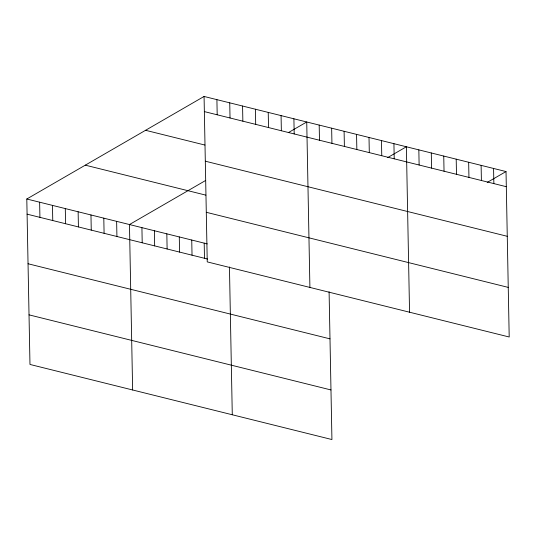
<?xml version="1.0" encoding="UTF-8"?>
<svg xmlns="http://www.w3.org/2000/svg" width="536" height="536" viewBox="0 0 536 536"><rect width="100%" height="100%" fill="white"/><g stroke="black" fill="none" stroke-linecap="round" stroke-linejoin="round"><path stroke-width="0.8" d="M329.091 291.738L331.931 439.547L29.976 364.447L26.8 199.003L204.069 96.453L506.024 171.554L509.2 336.997L207.244 261.89L204.069 96.453M205.181 180.733L129.464 224.544L132.64 389.98M288.629 132.459L306.733 121.987L309.909 287.423M387.575 157.644L406.382 146.77L409.558 312.207M487.217 182.434L506.024 171.554M204.363 111.602L506.312 186.702M145.571 130.295L204.926 145.055M205.315 161.195L507.264 236.302M85.298 165.162L205.871 195.151M206.293 212.296L508.249 287.397M26.8 199.003L207.311 243.907M27.088 214.159L207.6 259.055M28.046 263.752L329.995 338.859M29.024 314.853L330.98 389.953M493.569 168.458L493.857 183.607M481.114 165.356L481.402 180.511M468.658 162.261L468.946 177.409M456.203 159.159L456.491 174.314M443.748 156.063L444.036 171.212M431.292 152.968L431.581 168.116M418.837 149.866L419.125 165.021M393.927 143.668L394.215 158.824M381.471 140.573L381.759 155.728M369.009 137.477L369.304 152.626M356.554 134.375L356.849 149.531M344.099 131.28L344.393 146.429M331.643 128.184L331.938 143.333M319.188 125.082L319.483 140.238M293.902 118.791L294.19 133.946M281.072 115.602L281.36 130.751M268.235 112.413L268.529 127.561M255.404 109.217L255.692 124.372M242.567 106.028L242.862 121.176M229.736 102.832L230.031 117.987M229.448 266.955L232.282 414.764M216.906 99.642L217.194 114.791M204.196 243.13L204.491 258.278M191.741 240.034L192.035 255.183M179.285 236.932L179.58 252.088M166.83 233.837L167.118 248.985M154.375 230.735L154.663 245.89M141.919 227.639L142.208 242.795M116.634 221.348L116.922 236.503M103.796 218.159L104.091 233.307M90.966 214.963L91.254 230.118M78.129 211.774L78.424 226.929M65.298 208.584L65.593 223.733M52.468 205.389L52.756 220.544M39.631 202.199L39.925 217.348"/></g></svg>
